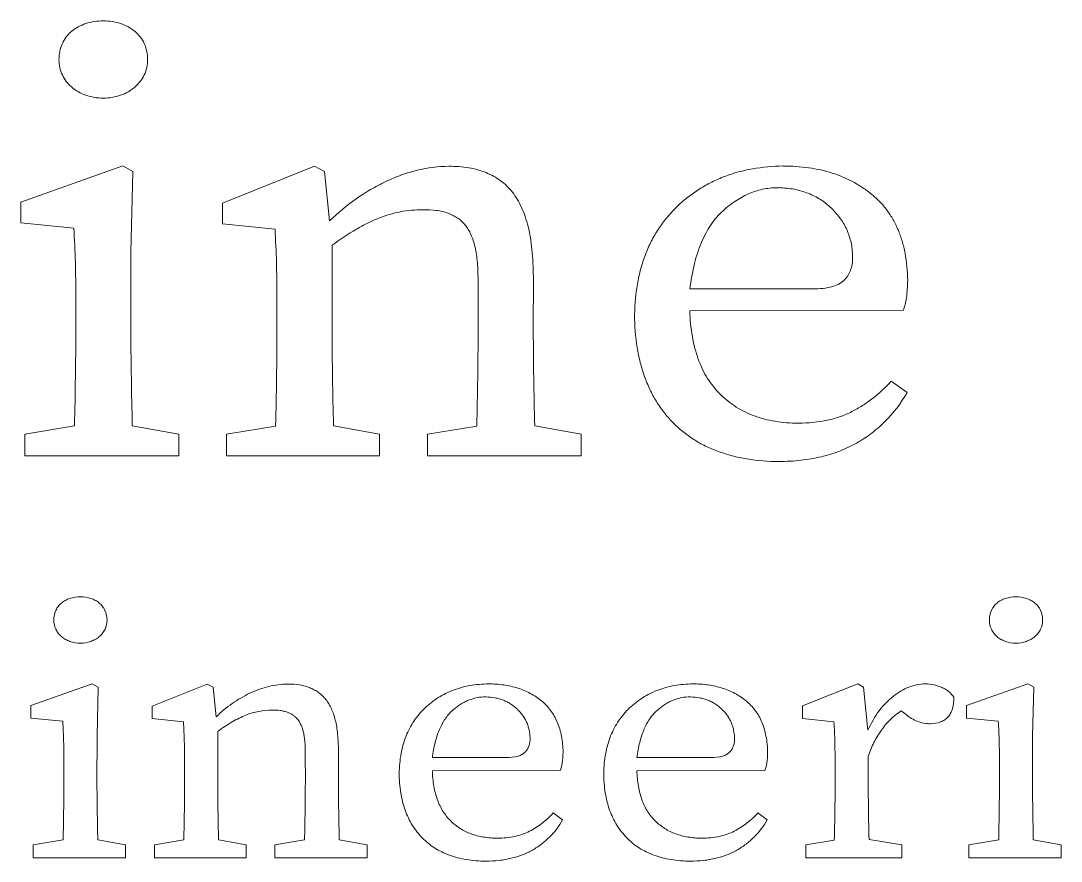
# Model space of a CAD drawing. Header units: inches. Extents: x -4.85 to 4.86, y -2.39 to 1.81.
# Drawn here: x 1.725 to 2.534, y -1.315 to -0.661 of the extents above; entities that cross this region are included whole.
import ezdxf

# ---------------------------------------------------------------- set-up
doc = ezdxf.new("R2010")
doc.units = ezdxf.units.IN
doc.header["$MEASUREMENT"] = 0

msp = doc.modelspace()

# ---------------------------------------------------------------- linework, layer by layer
at = {"color": 7, "linetype": 'Continuous', "lineweight": 18}
for p, q in [((1.78906, -0.7214), (1.78913, -0.72136)), ((1.80436, -0.77418), (1.72488, -0.80234)), ((1.8121, -0.77853), (1.80436, -0.77418)), ((1.95348, -0.7744), (1.88187, -0.80304)), ((1.96106, -0.77853), (1.95348, -0.7744)), ((2.05788, -0.77446), (2.05789, -0.7744)), ((2.31787, -0.77425), (2.31792, -0.77418)), ((1.81055, -0.8414), (1.8121, -0.77853)), ((1.96508, -0.81698), (1.96106, -0.77853)), ((2.31474, -0.7911), (2.31476, -0.79103)), ((1.72488, -0.80234), (1.72488, -0.8185)), ((1.88187, -0.80304), (1.88187, -0.81923)), ((1.72488, -0.8185), (1.76617, -0.82266)), ((1.88187, -0.81923), (1.92264, -0.82337)), ((1.81053, -0.90245), (1.81055, -0.8414)), ((1.96712, -0.90292), (1.96712, -0.83578)), ((2.08064, -0.86386), (2.08071, -0.90289)), ((2.12357, -0.90292), (2.12364, -0.86014)), ((2.34103, -0.86984), (2.24538, -0.86984)), ((1.76766, -0.88084), (1.76771, -0.90254)), ((1.92412, -0.88084), (1.92419, -0.90289)), ((2.24538, -0.88675), (2.41128, -0.88668)), ((2.41433, -0.95048), (2.40199, -0.94161)), ((1.76664, -0.97643), (1.72798, -0.98288)), ((1.84771, -0.98288), (1.81158, -0.97641)), ((1.9231, -0.97649), (1.88496, -0.98288)), ((2.00395, -0.98288), (1.96816, -0.97644)), ((2.07962, -0.97649), (2.04129, -0.98288)), ((2.1608, -0.98288), (2.12467, -0.97644)), ((1.72798, -0.98288), (1.72798, -0.99973)), ((1.84771, -0.99973), (1.84771, -0.98288)), ((1.88496, -0.98288), (1.88496, -0.99973)), ((2.00395, -0.99973), (2.00395, -0.98288)), ((2.04129, -0.98288), (2.04129, -0.99973)), ((2.1608, -0.99973), (2.1608, -0.98288)), ((1.72798, -0.99973), (1.84771, -0.99973)), ((1.88496, -0.99973), (2.00395, -0.99973)), ((2.04129, -0.99973), (2.1608, -0.99973)), ((1.77126, -1.14534), (1.7713, -1.14531)), ((2.49909, -1.14534), (2.49913, -1.14531)), ((1.78044, -1.17701), (1.73275, -1.1939)), ((1.78508, -1.17962), (1.78044, -1.17701)), ((1.78416, -1.21734), (1.78508, -1.17962)), ((1.86992, -1.17714), (1.82695, -1.19433)), ((1.87446, -1.17962), (1.86992, -1.17714)), ((1.87688, -1.20269), (1.87446, -1.17962)), ((1.93255, -1.17717), (1.93256, -1.17714)), ((2.08855, -1.17705), (2.08858, -1.17701)), ((2.24768, -1.17705), (2.24771, -1.17701)), ((2.376, -1.17701), (2.33303, -1.19419)), ((2.38055, -1.17962), (2.376, -1.17701)), ((2.38386, -1.21296), (2.38055, -1.17962)), ((2.50827, -1.17701), (2.46058, -1.1939)), ((2.51291, -1.17962), (2.50827, -1.17701)), ((2.51198, -1.21734), (2.51291, -1.17962)), ((2.08667, -1.18716), (2.08668, -1.18712)), ((2.2458, -1.18716), (2.24582, -1.18712)), ((1.73275, -1.1939), (1.73275, -1.2036)), ((1.82695, -1.19433), (1.82695, -1.20404)), ((2.33303, -1.19419), (2.33303, -1.20405)), ((2.40986, -1.19788), (2.4136, -1.20095)), ((2.46058, -1.1939), (2.46058, -1.2036)), ((1.73275, -1.2036), (1.75753, -1.20609)), ((1.82695, -1.20404), (1.85141, -1.20652)), ((2.33303, -1.20405), (2.3575, -1.20658)), ((2.46058, -1.2036), (2.48535, -1.20609)), ((1.8781, -1.25425), (1.8781, -1.21397)), ((1.78414, -1.25397), (1.78416, -1.21734)), ((2.51197, -1.25397), (2.51198, -1.21734)), ((1.97197, -1.25425), (1.97201, -1.22859)), ((1.94621, -1.23082), (1.94625, -1.25424)), ((2.10245, -1.2344), (2.04505, -1.2344)), ((2.26158, -1.2344), (2.20419, -1.2344)), ((2.38419, -1.25397), (2.38419, -1.23362)), ((1.75842, -1.24101), (1.75845, -1.25402)), ((1.8523, -1.24101), (1.85234, -1.25424)), ((2.04505, -1.24455), (2.1446, -1.24451)), ((2.20419, -1.24455), (2.30373, -1.24451)), ((2.35838, -1.24109), (2.35842, -1.25429)), ((2.48625, -1.24101), (2.48628, -1.25402)), ((2.14643, -1.28279), (2.13902, -1.27746)), ((2.30556, -1.28279), (2.29815, -1.27746)), ((1.75781, -1.29836), (1.73461, -1.30223)), ((1.73461, -1.30223), (1.73461, -1.31234)), ((1.80645, -1.30223), (1.78477, -1.29834)), ((1.80645, -1.31234), (1.80645, -1.30223)), ((1.85169, -1.2984), (1.8288, -1.30223)), ((1.8288, -1.30223), (1.8288, -1.31234)), ((1.90019, -1.30223), (1.87872, -1.29837)), ((1.90019, -1.31234), (1.90019, -1.30223)), ((1.9456, -1.2984), (1.9226, -1.30223)), ((1.9226, -1.30223), (1.9226, -1.31234)), ((1.99431, -1.30223), (1.97263, -1.29837)), ((1.99431, -1.31234), (1.99431, -1.30223)), ((2.35777, -1.29868), (2.33551, -1.30223)), ((2.33551, -1.30223), (2.33551, -1.31234)), ((2.4102, -1.30223), (2.3848, -1.29807)), ((2.4102, -1.31234), (2.4102, -1.30223)), ((2.48564, -1.29836), (2.46244, -1.30223)), ((2.46244, -1.30223), (2.46244, -1.31234)), ((2.53428, -1.30223), (2.5126, -1.29834)), ((2.53428, -1.31234), (2.53428, -1.30223)), ((1.73461, -1.31234), (1.80645, -1.31234)), ((1.8288, -1.31234), (1.90019, -1.31234)), ((1.9226, -1.31234), (1.99431, -1.31234)), ((2.33551, -1.31234), (2.4102, -1.31234)), ((2.46244, -1.31234), (2.53428, -1.31234))]:
    msp.add_line(p, q, dxfattribs=at)
for points, knots in [([(1.78906, -0.66128), (1.78451, -0.66145), (1.77767, -0.66216), (1.7696, -0.66579), (1.76438, -0.66922), (1.76007, -0.67361), (1.75585, -0.68082), (1.75462, -0.68712), (1.75455, -0.69137)], [0, 0, 0, 0, 0.269118, 0.393824, 0.515221, 0.633409, 0.750557, 1, 1, 1, 1]), ([(1.82357, -0.69137), (1.82348, -0.68713), (1.82231, -0.68079), (1.81798, -0.67361), (1.81362, -0.66924), (1.80839, -0.66579), (1.80036, -0.66218), (1.79358, -0.66144), (1.78906, -0.66128)], [0, 0, 0, 0, 0.249694, 0.367642, 0.486877, 0.608395, 0.733227, 1, 1, 1, 1]), ([(1.75455, -0.69137), (1.75465, -0.69548), (1.75584, -0.70164), (1.76015, -0.70862), (1.76436, -0.71311), (1.76958, -0.71669), (1.77767, -0.72037), (1.78447, -0.72135), (1.78906, -0.7214)], [0, 0, 0, 0, 0.242985, 0.358492, 0.479261, 0.602833, 0.728771, 1, 1, 1, 1]), ([(1.78913, -0.72136), (1.79367, -0.72136), (1.80038, -0.72033), (1.80841, -0.71669), (1.81363, -0.71309), (1.8179, -0.70862), (1.82232, -0.70167), (1.82345, -0.69547), (1.82357, -0.69137)], [0, 0, 0, 0, 0.267858, 0.394099, 0.517968, 0.639946, 0.756431, 1, 1, 1, 1]), ([(2.05789, -0.7744), (2.04963, -0.77454), (2.03714, -0.77612), (2.0209, -0.78102), (2.00876, -0.78613), (1.99693, -0.79236), (1.9818, -0.80199), (1.97151, -0.81072), (1.96508, -0.81698)], [0, 0, 0, 0, 0.236923, 0.359065, 0.485805, 0.614306, 0.742318, 1, 1, 1, 1]), ([(2.12364, -0.86014), (2.12353, -0.85315), (2.12313, -0.84303), (2.12148, -0.83009), (2.11973, -0.82149), (2.11742, -0.81366), (2.11466, -0.80653), (2.11134, -0.80019), (2.10749, -0.79459), (2.10311, -0.78975), (2.09824, -0.78551), (2.09275, -0.78208), (2.08679, -0.7792), (2.08033, -0.77693), (2.07066, -0.77493), (2.06308, -0.77443), (2.05788, -0.77446)], [0, 0, 0, 0, 0.169081, 0.244739, 0.315182, 0.380844, 0.442053, 0.49961, 0.553528, 0.605866, 0.657119, 0.709066, 0.761962, 0.817027, 0.874161, 1, 1, 1, 1]), ([(2.31792, -0.77418), (2.30994, -0.77434), (2.29819, -0.77536), (2.28311, -0.77869), (2.27253, -0.78206), (2.26252, -0.78652), (2.25303, -0.79184), (2.24405, -0.79805), (2.23575, -0.80525), (2.22811, -0.81321), (2.22151, -0.82205), (2.21582, -0.83156), (2.21111, -0.84183), (2.20738, -0.85285), (2.20371, -0.8689), (2.20249, -0.88145), (2.20238, -0.89001)], [0, 0, 0, 0, 0.130565, 0.192022, 0.252335, 0.311858, 0.370885, 0.429954, 0.490085, 0.550334, 0.610105, 0.670059, 0.731204, 0.794561, 0.859957, 1, 1, 1, 1]), ([(2.41488, -0.86298), (2.41482, -0.85595), (2.41375, -0.84574), (2.41075, -0.83275), (2.40758, -0.82403), (2.40376, -0.81592), (2.39891, -0.80864), (2.39342, -0.80194), (2.38696, -0.79615), (2.37996, -0.79098), (2.37246, -0.78648), (2.36449, -0.78269), (2.35607, -0.77951), (2.34716, -0.77718), (2.33443, -0.77485), (2.32456, -0.77426), (2.31787, -0.77425)], [0, 0, 0, 0, 0.14159, 0.206425, 0.268575, 0.328454, 0.386879, 0.444623, 0.502839, 0.561328, 0.619944, 0.679214, 0.739219, 0.801177, 0.86481, 1, 1, 1, 1]), ([(2.24538, -0.86984), (2.24622, -0.86321), (2.24789, -0.85364), (2.25132, -0.84155), (2.25439, -0.83358), (2.25775, -0.82627), (2.26174, -0.81979), (2.26611, -0.81396), (2.27106, -0.80901), (2.27625, -0.80476), (2.28146, -0.80098), (2.28681, -0.79784), (2.2922, -0.79524), (2.29773, -0.79333), (2.30517, -0.79148), (2.31093, -0.79109), (2.31474, -0.7911)], [0, 0, 0, 0, 0.173193, 0.251437, 0.325598, 0.394422, 0.459785, 0.522621, 0.582832, 0.640802, 0.696369, 0.749545, 0.801554, 0.851327, 0.900892, 1, 1, 1, 1]), ([(2.31476, -0.79103), (2.31873, -0.79129), (2.32464, -0.79171), (2.33215, -0.7936), (2.33745, -0.79534), (2.3424, -0.79762), (2.34715, -0.80023), (2.35149, -0.80351), (2.35562, -0.80705), (2.35933, -0.81098), (2.36262, -0.81514), (2.36539, -0.8195), (2.36778, -0.82401), (2.36949, -0.82881), (2.37139, -0.83547), (2.37184, -0.84073), (2.37201, -0.84423)], [0, 0, 0, 0, 0.137941, 0.204171, 0.267944, 0.330807, 0.393, 0.455307, 0.518716, 0.581437, 0.642345, 0.701987, 0.760244, 0.818838, 0.878231, 1, 1, 1, 1]), ([(1.96712, -0.83578), (1.97315, -0.83129), (1.98223, -0.82529), (1.99451, -0.8186), (2.00314, -0.81475), (2.01165, -0.81176), (2.02306, -0.80904), (2.0318, -0.80821), (2.03764, -0.80822)], [0, 0, 0, 0, 0.292551, 0.422674, 0.544191, 0.659856, 0.773146, 1, 1, 1, 1]), ([(2.03764, -0.80822), (2.04117, -0.80814), (2.04632, -0.80833), (2.05286, -0.80955), (2.05722, -0.81083), (2.0612, -0.81253), (2.06477, -0.81464), (2.06793, -0.8172), (2.07076, -0.82013), (2.07318, -0.82362), (2.07518, -0.82767), (2.07697, -0.83225), (2.07837, -0.83745), (2.07944, -0.84322), (2.08047, -0.85207), (2.08061, -0.85903), (2.08064, -0.86386)], [0, 0, 0, 0, 0.129551, 0.187736, 0.24306, 0.295399, 0.345567, 0.394488, 0.443723, 0.494301, 0.549151, 0.608707, 0.674047, 0.745723, 0.823328, 1, 1, 1, 1]), ([(1.76617, -0.82266), (1.76664, -0.83149), (1.76723, -0.84262), (1.76746, -0.8563), (1.76768, -0.86685), (1.76768, -0.87511), (1.76766, -0.88084)], [0, 0, 0, 0, 0.456156, 0.574041, 0.704759, 1, 1, 1, 1]), ([(1.92264, -0.82337), (1.92309, -0.83208), (1.92369, -0.84306), (1.92391, -0.85654), (1.92413, -0.86698), (1.92413, -0.87516), (1.92412, -0.88084)], [0, 0, 0, 0, 0.455308, 0.573476, 0.703455, 1, 1, 1, 1]), ([(2.37201, -0.84423), (2.37217, -0.84761), (2.37161, -0.85264), (2.36894, -0.85868), (2.36606, -0.86266), (2.36188, -0.86601), (2.35347, -0.86918), (2.34624, -0.86976), (2.34103, -0.86984)], [0, 0, 0, 0, 0.219728, 0.320826, 0.424653, 0.535269, 0.662172, 1, 1, 1, 1]), ([(2.41128, -0.88668), (2.41261, -0.88354), (2.41439, -0.87565), (2.41474, -0.8676), (2.41488, -0.86298)], [0, 0, 0, 0, 0.423258, 1, 1, 1, 1]), ([(2.20238, -0.89001), (2.20239, -0.89852), (2.20336, -0.91098), (2.20658, -0.92689), (2.20984, -0.9378), (2.21406, -0.94795), (2.21915, -0.95738), (2.2252, -0.96601), (2.23204, -0.97391), (2.23977, -0.98095), (2.24828, -0.98706), (2.25754, -0.99229), (2.26758, -0.99646), (2.27831, -0.9998), (2.29399, -1.00315), (2.30629, -1.00403), (2.31467, -1.00408)], [0, 0, 0, 0, 0.140622, 0.205988, 0.268187, 0.328625, 0.387444, 0.445, 0.5026, 0.55986, 0.617543, 0.675561, 0.735308, 0.796901, 0.861244, 1, 1, 1, 1]), ([(2.32982, -0.97418), (2.32377, -0.97425), (2.31491, -0.97348), (2.30352, -0.97123), (2.29567, -0.96876), (2.2883, -0.96562), (2.28138, -0.96184), (2.27506, -0.95719), (2.26907, -0.95208), (2.26381, -0.94611), (2.25907, -0.9396), (2.25511, -0.93234), (2.25181, -0.92448), (2.24913, -0.91596), (2.24651, -0.90338), (2.24548, -0.89352), (2.24538, -0.88675)], [0, 0, 0, 0, 0.132032, 0.193598, 0.253171, 0.311203, 0.368296, 0.424961, 0.48207, 0.539835, 0.598281, 0.657582, 0.719835, 0.784097, 0.852359, 1, 1, 1, 1]), ([(1.76771, -0.90254), (1.76767, -0.90817), (1.76766, -0.91688), (1.76745, -0.92885), (1.7672, -0.94785), (1.76701, -0.96377), (1.76664, -0.97643)], [0, 0, 0, 0, 0.228595, 0.353633, 0.486025, 1, 1, 1, 1]), ([(1.81158, -0.97641), (1.81133, -0.96373), (1.81098, -0.9478), (1.81074, -0.92878), (1.81054, -0.9168), (1.81051, -0.90808), (1.81053, -0.90245)], [0, 0, 0, 0, 0.514137, 0.646399, 0.771315, 1, 1, 1, 1]), ([(1.92419, -0.90289), (1.92409, -0.91488), (1.92394, -0.93942), (1.92339, -0.96395), (1.9231, -0.97649)], [0, 0, 0, 0, 0.488603, 1, 1, 1, 1]), ([(1.96816, -0.97644), (1.96781, -0.96385), (1.96754, -0.94799), (1.96724, -0.92908), (1.96718, -0.91716), (1.96708, -0.90851), (1.96712, -0.90292)], [0, 0, 0, 0, 0.514026, 0.647075, 0.771801, 1, 1, 1, 1]), ([(2.08071, -0.90289), (2.08061, -0.915), (2.08046, -0.93953), (2.07992, -0.96406), (2.07962, -0.97649)], [0, 0, 0, 0, 0.493217, 1, 1, 1, 1]), ([(2.12467, -0.97644), (2.12436, -0.96396), (2.12382, -0.93946), (2.12367, -0.91495), (2.12357, -0.90292)], [0, 0, 0, 0, 0.509405, 1, 1, 1, 1]), ([(2.40199, -0.94161), (2.39761, -0.94649), (2.39038, -0.95313), (2.3798, -0.96064), (2.37142, -0.96547), (2.36238, -0.96945), (2.34852, -0.97314), (2.33746, -0.97416), (2.32982, -0.97418)], [0, 0, 0, 0, 0.240619, 0.358635, 0.475487, 0.594936, 0.719897, 1, 1, 1, 1]), ([(2.31467, -1.00408), (2.32039, -1.00402), (2.32883, -1.00362), (2.33981, -1.00208), (2.34753, -1.00042), (2.35495, -0.99847), (2.36202, -0.99603), (2.36875, -0.9931), (2.37721, -0.98869), (2.38705, -0.98222), (2.40112, -0.96984), (2.40973, -0.95864), (2.41433, -0.95048)], [0, 0, 0, 0, 0.14424, 0.212917, 0.279475, 0.343363, 0.406239, 0.467904, 0.528467, 0.646834, 0.763838, 1, 1, 1, 1]), ([(1.77126, -1.10927), (1.76853, -1.10937), (1.76443, -1.10979), (1.75959, -1.11198), (1.75645, -1.11403), (1.75387, -1.11667), (1.75133, -1.12099), (1.7506, -1.12477), (1.75056, -1.12732)], [0, 0, 0, 0, 0.269118, 0.393824, 0.515221, 0.633409, 0.750557, 1, 1, 1, 1]), ([(1.79197, -1.12732), (1.79192, -1.12478), (1.79121, -1.12097), (1.78861, -1.11666), (1.786, -1.11404), (1.78286, -1.11197), (1.77804, -1.10981), (1.77397, -1.10936), (1.77126, -1.10927)], [0, 0, 0, 0, 0.249694, 0.367642, 0.486877, 0.608395, 0.733227, 1, 1, 1, 1]), ([(2.49909, -1.10927), (2.49636, -1.10937), (2.49225, -1.10979), (2.48741, -1.11198), (2.48428, -1.11403), (2.4817, -1.11667), (2.47916, -1.12099), (2.47843, -1.12477), (2.47838, -1.12732)], [0, 0, 0, 0, 0.269118, 0.393824, 0.515221, 0.633409, 0.750557, 1, 1, 1, 1]), ([(2.5198, -1.12732), (2.51974, -1.12478), (2.51904, -1.12097), (2.51644, -1.11666), (2.51382, -1.11404), (2.51069, -1.11197), (2.50587, -1.10981), (2.5018, -1.10936), (2.49909, -1.10927)], [0, 0, 0, 0, 0.249694, 0.367642, 0.486877, 0.608395, 0.733227, 1, 1, 1, 1]), ([(1.75056, -1.12732), (1.75062, -1.12979), (1.75133, -1.13348), (1.75392, -1.13767), (1.75644, -1.14037), (1.75957, -1.14251), (1.76443, -1.14472), (1.76851, -1.14531), (1.77126, -1.14534)], [0, 0, 0, 0, 0.242985, 0.358492, 0.479261, 0.602833, 0.728771, 1, 1, 1, 1]), ([(1.7713, -1.14531), (1.77403, -1.14532), (1.77805, -1.1447), (1.78287, -1.14252), (1.78601, -1.14035), (1.78856, -1.13767), (1.79122, -1.1335), (1.7919, -1.12978), (1.79197, -1.12732)], [0, 0, 0, 0, 0.267858, 0.394099, 0.517968, 0.639946, 0.756431, 1, 1, 1, 1]), ([(2.47838, -1.12732), (2.47845, -1.12979), (2.47916, -1.13348), (2.48174, -1.13767), (2.48427, -1.14037), (2.4874, -1.14251), (2.49225, -1.14472), (2.49633, -1.14531), (2.49909, -1.14534)], [0, 0, 0, 0, 0.242985, 0.358492, 0.479261, 0.602833, 0.728771, 1, 1, 1, 1]), ([(2.49913, -1.14531), (2.50185, -1.14532), (2.50588, -1.1447), (2.5107, -1.14252), (2.51383, -1.14035), (2.51639, -1.13767), (2.51904, -1.1335), (2.51972, -1.12978), (2.5198, -1.12732)], [0, 0, 0, 0, 0.267858, 0.394099, 0.517968, 0.639946, 0.756431, 1, 1, 1, 1]), ([(1.93256, -1.17714), (1.9276, -1.17723), (1.92011, -1.17817), (1.91037, -1.18111), (1.90308, -1.18418), (1.89599, -1.18792), (1.88691, -1.19369), (1.88073, -1.19893), (1.87688, -1.20269)], [0, 0, 0, 0, 0.236923, 0.359065, 0.485805, 0.614306, 0.742318, 1, 1, 1, 1]), ([(1.97201, -1.22859), (1.97195, -1.22439), (1.9717, -1.21832), (1.97071, -1.21055), (1.96967, -1.2054), (1.96828, -1.2007), (1.96662, -1.19642), (1.96463, -1.19262), (1.96232, -1.18926), (1.95969, -1.18635), (1.95677, -1.18381), (1.95348, -1.18175), (1.9499, -1.18002), (1.94602, -1.17866), (1.94022, -1.17746), (1.93568, -1.17716), (1.93255, -1.17717)], [0, 0, 0, 0, 0.169081, 0.244739, 0.315182, 0.380844, 0.442053, 0.49961, 0.553528, 0.605866, 0.657119, 0.709066, 0.761962, 0.817027, 0.874161, 1, 1, 1, 1]), ([(2.08858, -1.17701), (2.08379, -1.1771), (2.07674, -1.17772), (2.06769, -1.17971), (2.06134, -1.18174), (2.05534, -1.18441), (2.04965, -1.1876), (2.04426, -1.19133), (2.03928, -1.19565), (2.03469, -1.20043), (2.03073, -1.20573), (2.02732, -1.21144), (2.02449, -1.2176), (2.02226, -1.22421), (2.02005, -1.23384), (2.01932, -1.24137), (2.01925, -1.24651)], [0, 0, 0, 0, 0.130565, 0.192022, 0.252335, 0.311858, 0.370885, 0.429954, 0.490085, 0.550334, 0.610105, 0.670059, 0.731204, 0.794561, 0.859957, 1, 1, 1, 1]), ([(2.14675, -1.23029), (2.14672, -1.22607), (2.14608, -1.21995), (2.14428, -1.21215), (2.14237, -1.20692), (2.14008, -1.20205), (2.13718, -1.19768), (2.13388, -1.19366), (2.13, -1.19019), (2.1258, -1.18709), (2.1213, -1.18439), (2.11652, -1.18211), (2.11147, -1.1802), (2.10612, -1.17881), (2.09849, -1.17741), (2.09256, -1.17705), (2.08855, -1.17705)], [0, 0, 0, 0, 0.14159, 0.206425, 0.268575, 0.328454, 0.386879, 0.444623, 0.502839, 0.561328, 0.619944, 0.679214, 0.739219, 0.801177, 0.86481, 1, 1, 1, 1]), ([(2.24771, -1.17701), (2.24292, -1.1771), (2.23587, -1.17772), (2.22682, -1.17971), (2.22047, -1.18174), (2.21447, -1.18441), (2.20878, -1.1876), (2.20339, -1.19133), (2.19841, -1.19565), (2.19382, -1.20043), (2.18986, -1.20573), (2.18645, -1.21144), (2.18362, -1.2176), (2.18139, -1.22421), (2.17918, -1.23384), (2.17845, -1.24137), (2.17838, -1.24651)], [0, 0, 0, 0, 0.130565, 0.192022, 0.252335, 0.311858, 0.370885, 0.429954, 0.490085, 0.550334, 0.610105, 0.670059, 0.731204, 0.794561, 0.859957, 1, 1, 1, 1]), ([(2.30588, -1.23029), (2.30585, -1.22607), (2.30521, -1.21995), (2.30341, -1.21215), (2.3015, -1.20692), (2.29921, -1.20205), (2.29631, -1.19768), (2.29301, -1.19366), (2.28914, -1.19019), (2.28493, -1.18709), (2.28043, -1.18439), (2.27565, -1.18211), (2.2706, -1.1802), (2.26525, -1.17881), (2.25762, -1.17741), (2.2517, -1.17705), (2.24768, -1.17705)], [0, 0, 0, 0, 0.14159, 0.206425, 0.268575, 0.328454, 0.386879, 0.444623, 0.502839, 0.561328, 0.619944, 0.679214, 0.739219, 0.801177, 0.86481, 1, 1, 1, 1]), ([(2.42845, -1.17705), (2.42415, -1.1771), (2.4176, -1.17839), (2.40951, -1.18242), (2.4035, -1.18654), (2.39781, -1.19173), (2.3906, -1.20021), (2.38634, -1.20767), (2.38386, -1.21296)], [0, 0, 0, 0, 0.213705, 0.326515, 0.447683, 0.575506, 0.708854, 1, 1, 1, 1]), ([(2.45075, -1.18745), (2.44976, -1.18581), (2.44775, -1.18369), (2.44454, -1.18131), (2.44168, -1.17983), (2.43859, -1.17864), (2.4342, -1.17739), (2.43076, -1.1771), (2.42845, -1.17705)], [0, 0, 0, 0, 0.221959, 0.340492, 0.466629, 0.598279, 0.728923, 1, 1, 1, 1]), ([(2.04505, -1.2344), (2.04556, -1.23043), (2.04656, -1.22468), (2.04862, -1.21743), (2.05046, -1.21265), (2.05247, -1.20826), (2.05487, -1.20437), (2.05749, -1.20088), (2.06046, -1.1979), (2.06357, -1.19536), (2.0667, -1.19309), (2.06991, -1.19121), (2.07315, -1.18964), (2.07646, -1.1885), (2.08093, -1.18739), (2.08438, -1.18715), (2.08667, -1.18716)], [0, 0, 0, 0, 0.173193, 0.251437, 0.325598, 0.394422, 0.459785, 0.522621, 0.582832, 0.640802, 0.696369, 0.749545, 0.801554, 0.851327, 0.900892, 1, 1, 1, 1]), ([(2.08668, -1.18712), (2.08906, -1.18727), (2.09261, -1.18753), (2.09712, -1.18866), (2.10029, -1.18971), (2.10327, -1.19107), (2.10612, -1.19264), (2.10872, -1.19461), (2.1112, -1.19673), (2.11342, -1.19909), (2.1154, -1.20158), (2.11706, -1.2042), (2.11849, -1.20691), (2.11952, -1.20979), (2.12066, -1.21378), (2.12093, -1.21694), (2.12103, -1.21904)], [0, 0, 0, 0, 0.137941, 0.204171, 0.267944, 0.330807, 0.393, 0.455307, 0.518716, 0.581437, 0.642345, 0.701987, 0.760244, 0.818838, 0.878231, 1, 1, 1, 1]), ([(2.20419, -1.2344), (2.20469, -1.23043), (2.20569, -1.22468), (2.20775, -1.21743), (2.20959, -1.21265), (2.2116, -1.20826), (2.214, -1.20437), (2.21662, -1.20088), (2.21959, -1.1979), (2.2227, -1.19536), (2.22583, -1.19309), (2.22904, -1.19121), (2.23228, -1.18964), (2.23559, -1.1885), (2.24006, -1.18739), (2.24351, -1.18715), (2.2458, -1.18716)], [0, 0, 0, 0, 0.173193, 0.251437, 0.325598, 0.394422, 0.459785, 0.522621, 0.582832, 0.640802, 0.696369, 0.749545, 0.801554, 0.851327, 0.900892, 1, 1, 1, 1]), ([(2.24582, -1.18712), (2.24819, -1.18727), (2.25174, -1.18753), (2.25625, -1.18866), (2.25942, -1.18971), (2.2624, -1.19107), (2.26525, -1.19264), (2.26785, -1.19461), (2.27033, -1.19673), (2.27256, -1.19909), (2.27453, -1.20158), (2.27619, -1.2042), (2.27762, -1.20691), (2.27865, -1.20979), (2.27979, -1.21378), (2.28006, -1.21694), (2.28016, -1.21904)], [0, 0, 0, 0, 0.137941, 0.204171, 0.267944, 0.330807, 0.393, 0.455307, 0.518716, 0.581437, 0.642345, 0.701987, 0.760244, 0.818838, 0.878231, 1, 1, 1, 1]), ([(2.43249, -1.20803), (2.43521, -1.20796), (2.43919, -1.20743), (2.44376, -1.20512), (2.44638, -1.20277), (2.44843, -1.19982), (2.45044, -1.19474), (2.45074, -1.19042), (2.45075, -1.18745)], [0, 0, 0, 0, 0.261659, 0.374162, 0.483453, 0.59424, 0.714626, 1, 1, 1, 1]), ([(1.8781, -1.21397), (1.88172, -1.21127), (1.88716, -1.20768), (1.89453, -1.20366), (1.89971, -1.20135), (1.90482, -1.19956), (1.91166, -1.19792), (1.91691, -1.19743), (1.92041, -1.19743)], [0, 0, 0, 0, 0.292551, 0.422674, 0.544191, 0.659856, 0.773146, 1, 1, 1, 1]), ([(1.92041, -1.19743), (1.92253, -1.19738), (1.92562, -1.1975), (1.92954, -1.19823), (1.93216, -1.199), (1.93454, -1.20002), (1.93669, -1.20128), (1.93858, -1.20282), (1.94028, -1.20458), (1.94174, -1.20667), (1.94294, -1.2091), (1.94401, -1.21185), (1.94485, -1.21497), (1.94549, -1.21843), (1.94611, -1.22374), (1.94619, -1.22792), (1.94621, -1.23082)], [0, 0, 0, 0, 0.129551, 0.187736, 0.24306, 0.295399, 0.345567, 0.394488, 0.443723, 0.494301, 0.549151, 0.608707, 0.674047, 0.745723, 0.823328, 1, 1, 1, 1]), ([(2.38419, -1.23362), (2.3854, -1.22987), (2.38753, -1.22442), (2.39123, -1.21768), (2.3943, -1.21303), (2.39764, -1.20867), (2.40263, -1.20338), (2.40686, -1.19993), (2.40986, -1.19788)], [0, 0, 0, 0, 0.263537, 0.390067, 0.514117, 0.635945, 0.756853, 1, 1, 1, 1]), ([(2.4136, -1.20095), (2.41627, -1.20319), (2.42227, -1.20671), (2.42911, -1.20802), (2.43249, -1.20803)], [0, 0, 0, 0, 0.507925, 1, 1, 1, 1]), ([(1.75753, -1.20609), (1.75781, -1.2114), (1.75816, -1.21807), (1.7583, -1.22628), (1.75843, -1.23261), (1.75843, -1.23757), (1.75842, -1.24101)], [0, 0, 0, 0, 0.456156, 0.574041, 0.704759, 1, 1, 1, 1]), ([(1.85141, -1.20652), (1.85168, -1.21175), (1.85204, -1.21834), (1.85217, -1.22643), (1.85231, -1.23269), (1.8523, -1.2376), (1.8523, -1.24101)], [0, 0, 0, 0, 0.455308, 0.573476, 0.703455, 1, 1, 1, 1]), ([(2.3575, -1.20658), (2.35777, -1.21182), (2.35813, -1.21841), (2.35826, -1.22651), (2.35839, -1.23277), (2.35839, -1.23768), (2.35838, -1.24109)], [0, 0, 0, 0, 0.455651, 0.573744, 0.703642, 1, 1, 1, 1]), ([(2.48535, -1.20609), (2.48564, -1.2114), (2.48599, -1.21807), (2.48613, -1.22628), (2.48626, -1.23261), (2.48626, -1.23757), (2.48625, -1.24101)], [0, 0, 0, 0, 0.456156, 0.574041, 0.704759, 1, 1, 1, 1]), ([(2.12103, -1.21904), (2.12113, -1.22107), (2.12079, -1.22408), (2.11919, -1.22771), (2.11746, -1.2301), (2.11495, -1.2321), (2.10991, -1.23401), (2.10557, -1.23436), (2.10245, -1.2344)], [0, 0, 0, 0, 0.219728, 0.320826, 0.424653, 0.535269, 0.662172, 1, 1, 1, 1]), ([(2.28016, -1.21904), (2.28026, -1.22107), (2.27992, -1.22408), (2.27832, -1.22771), (2.27659, -1.2301), (2.27408, -1.2321), (2.26904, -1.23401), (2.2647, -1.23436), (2.26158, -1.2344)], [0, 0, 0, 0, 0.219728, 0.320826, 0.424653, 0.535269, 0.662172, 1, 1, 1, 1]), ([(2.1446, -1.24451), (2.14539, -1.24262), (2.14646, -1.23789), (2.14667, -1.23306), (2.14675, -1.23029)], [0, 0, 0, 0, 0.423258, 1, 1, 1, 1]), ([(2.30373, -1.24451), (2.30452, -1.24262), (2.30559, -1.23789), (2.3058, -1.23306), (2.30588, -1.23029)], [0, 0, 0, 0, 0.423258, 1, 1, 1, 1]), ([(2.09572, -1.29701), (2.09209, -1.29705), (2.08677, -1.29659), (2.07994, -1.29524), (2.07523, -1.29376), (2.07081, -1.29187), (2.06665, -1.28961), (2.06286, -1.28682), (2.05927, -1.28375), (2.05611, -1.28017), (2.05327, -1.27626), (2.05089, -1.27191), (2.04891, -1.26719), (2.0473, -1.26208), (2.04573, -1.25453), (2.04511, -1.24861), (2.04505, -1.24455)], [0, 0, 0, 0, 0.132032, 0.193598, 0.253171, 0.311203, 0.368296, 0.424961, 0.48207, 0.539835, 0.598281, 0.657582, 0.719835, 0.784097, 0.852359, 1, 1, 1, 1]), ([(2.25485, -1.29701), (2.25122, -1.29705), (2.2459, -1.29659), (2.23907, -1.29524), (2.23436, -1.29376), (2.22994, -1.29187), (2.22578, -1.28961), (2.22199, -1.28682), (2.2184, -1.28375), (2.21524, -1.28017), (2.2124, -1.27626), (2.21002, -1.27191), (2.20805, -1.26719), (2.20643, -1.26208), (2.20486, -1.25453), (2.20424, -1.24861), (2.20419, -1.24455)], [0, 0, 0, 0, 0.132032, 0.193598, 0.253171, 0.311203, 0.368296, 0.424961, 0.48207, 0.539835, 0.598281, 0.657582, 0.719835, 0.784097, 0.852359, 1, 1, 1, 1]), ([(1.75845, -1.25402), (1.75843, -1.2574), (1.75842, -1.26263), (1.7583, -1.26981), (1.75814, -1.28121), (1.75804, -1.29076), (1.75781, -1.29836)], [0, 0, 0, 0, 0.228595, 0.353633, 0.486025, 1, 1, 1, 1]), ([(1.78477, -1.29834), (1.78462, -1.29074), (1.78441, -1.28118), (1.78427, -1.26977), (1.78415, -1.26258), (1.78413, -1.25735), (1.78414, -1.25397)], [0, 0, 0, 0, 0.514137, 0.646399, 0.771315, 1, 1, 1, 1]), ([(1.85234, -1.25424), (1.85228, -1.26143), (1.85219, -1.27615), (1.85186, -1.29087), (1.85169, -1.2984)], [0, 0, 0, 0, 0.488603, 1, 1, 1, 1]), ([(1.87872, -1.29837), (1.87851, -1.29081), (1.87835, -1.2813), (1.87817, -1.26995), (1.87814, -1.2628), (1.87807, -1.25761), (1.8781, -1.25425)], [0, 0, 0, 0, 0.514026, 0.647075, 0.771801, 1, 1, 1, 1]), ([(1.94625, -1.25424), (1.94619, -1.2615), (1.9461, -1.27622), (1.94578, -1.29094), (1.9456, -1.2984)], [0, 0, 0, 0, 0.493217, 1, 1, 1, 1]), ([(1.97263, -1.29837), (1.97244, -1.29088), (1.97212, -1.27617), (1.97203, -1.26147), (1.97197, -1.25425)], [0, 0, 0, 0, 0.509405, 1, 1, 1, 1]), ([(2.01925, -1.24651), (2.01926, -1.25161), (2.01985, -1.25909), (2.02177, -1.26864), (2.02373, -1.27518), (2.02626, -1.28127), (2.02931, -1.28693), (2.03295, -1.2921), (2.03705, -1.29684), (2.04169, -1.30107), (2.0468, -1.30474), (2.05235, -1.30787), (2.05837, -1.31038), (2.06481, -1.31238), (2.07422, -1.31439), (2.0816, -1.31492), (2.08663, -1.31495)], [0, 0, 0, 0, 0.140622, 0.205988, 0.268187, 0.328625, 0.387444, 0.445, 0.5026, 0.55986, 0.617543, 0.675561, 0.735308, 0.796901, 0.861244, 1, 1, 1, 1]), ([(2.17838, -1.24651), (2.17839, -1.25161), (2.17898, -1.25909), (2.1809, -1.26864), (2.18286, -1.27518), (2.18539, -1.28127), (2.18844, -1.28693), (2.19208, -1.2921), (2.19618, -1.29684), (2.20082, -1.30107), (2.20593, -1.30474), (2.21148, -1.30787), (2.2175, -1.31038), (2.22394, -1.31238), (2.23335, -1.31439), (2.24073, -1.31492), (2.24576, -1.31495)], [0, 0, 0, 0, 0.140622, 0.205988, 0.268187, 0.328625, 0.387444, 0.445, 0.5026, 0.55986, 0.617543, 0.675561, 0.735308, 0.796901, 0.861244, 1, 1, 1, 1]), ([(2.35842, -1.25429), (2.35836, -1.26152), (2.35827, -1.27632), (2.35795, -1.29111), (2.35777, -1.29868)], [0, 0, 0, 0, 0.488577, 1, 1, 1, 1]), ([(2.3848, -1.29807), (2.38461, -1.29051), (2.38431, -1.27582), (2.38419, -1.26111), (2.38419, -1.25397)], [0, 0, 0, 0, 0.513868, 1, 1, 1, 1]), ([(2.48628, -1.25402), (2.48625, -1.2574), (2.48625, -1.26263), (2.48612, -1.26981), (2.48597, -1.28121), (2.48586, -1.29076), (2.48564, -1.29836)], [0, 0, 0, 0, 0.228595, 0.353633, 0.486025, 1, 1, 1, 1]), ([(2.5126, -1.29834), (2.51245, -1.29074), (2.51224, -1.28118), (2.5121, -1.26977), (2.51198, -1.26258), (2.51196, -1.25735), (2.51197, -1.25397)], [0, 0, 0, 0, 0.514137, 0.646399, 0.771315, 1, 1, 1, 1]), ([(2.13902, -1.27746), (2.13639, -1.28039), (2.13205, -1.28438), (2.1257, -1.28888), (2.12068, -1.29178), (2.11525, -1.29417), (2.10694, -1.29638), (2.1003, -1.29699), (2.09572, -1.29701)], [0, 0, 0, 0, 0.240619, 0.358635, 0.475487, 0.594936, 0.719897, 1, 1, 1, 1]), ([(2.29815, -1.27746), (2.29552, -1.28039), (2.29118, -1.28438), (2.28483, -1.28888), (2.27981, -1.29178), (2.27438, -1.29417), (2.26607, -1.29638), (2.25943, -1.29699), (2.25485, -1.29701)], [0, 0, 0, 0, 0.240619, 0.358635, 0.475487, 0.594936, 0.719897, 1, 1, 1, 1]), ([(2.08663, -1.31495), (2.09006, -1.31491), (2.09513, -1.31467), (2.10171, -1.31375), (2.10635, -1.31275), (2.1108, -1.31158), (2.11504, -1.31012), (2.11907, -1.30836), (2.12415, -1.30571), (2.13005, -1.30183), (2.1385, -1.2944), (2.14367, -1.28769), (2.14643, -1.28279)], [0, 0, 0, 0, 0.14424, 0.212917, 0.279475, 0.343363, 0.406239, 0.467904, 0.528467, 0.646834, 0.763838, 1, 1, 1, 1]), ([(2.24576, -1.31495), (2.24919, -1.31491), (2.25426, -1.31467), (2.26084, -1.31375), (2.26548, -1.31275), (2.26993, -1.31158), (2.27417, -1.31012), (2.27821, -1.30836), (2.28328, -1.30571), (2.28918, -1.30183), (2.29763, -1.2944), (2.3028, -1.28769), (2.30556, -1.28279)], [0, 0, 0, 0, 0.14424, 0.212917, 0.279475, 0.343363, 0.406239, 0.467904, 0.528467, 0.646834, 0.763838, 1, 1, 1, 1])]:
    msp.add_open_spline(points, degree=3, knots=knots, dxfattribs=at)

doc.saveas('drawing.dxf')
